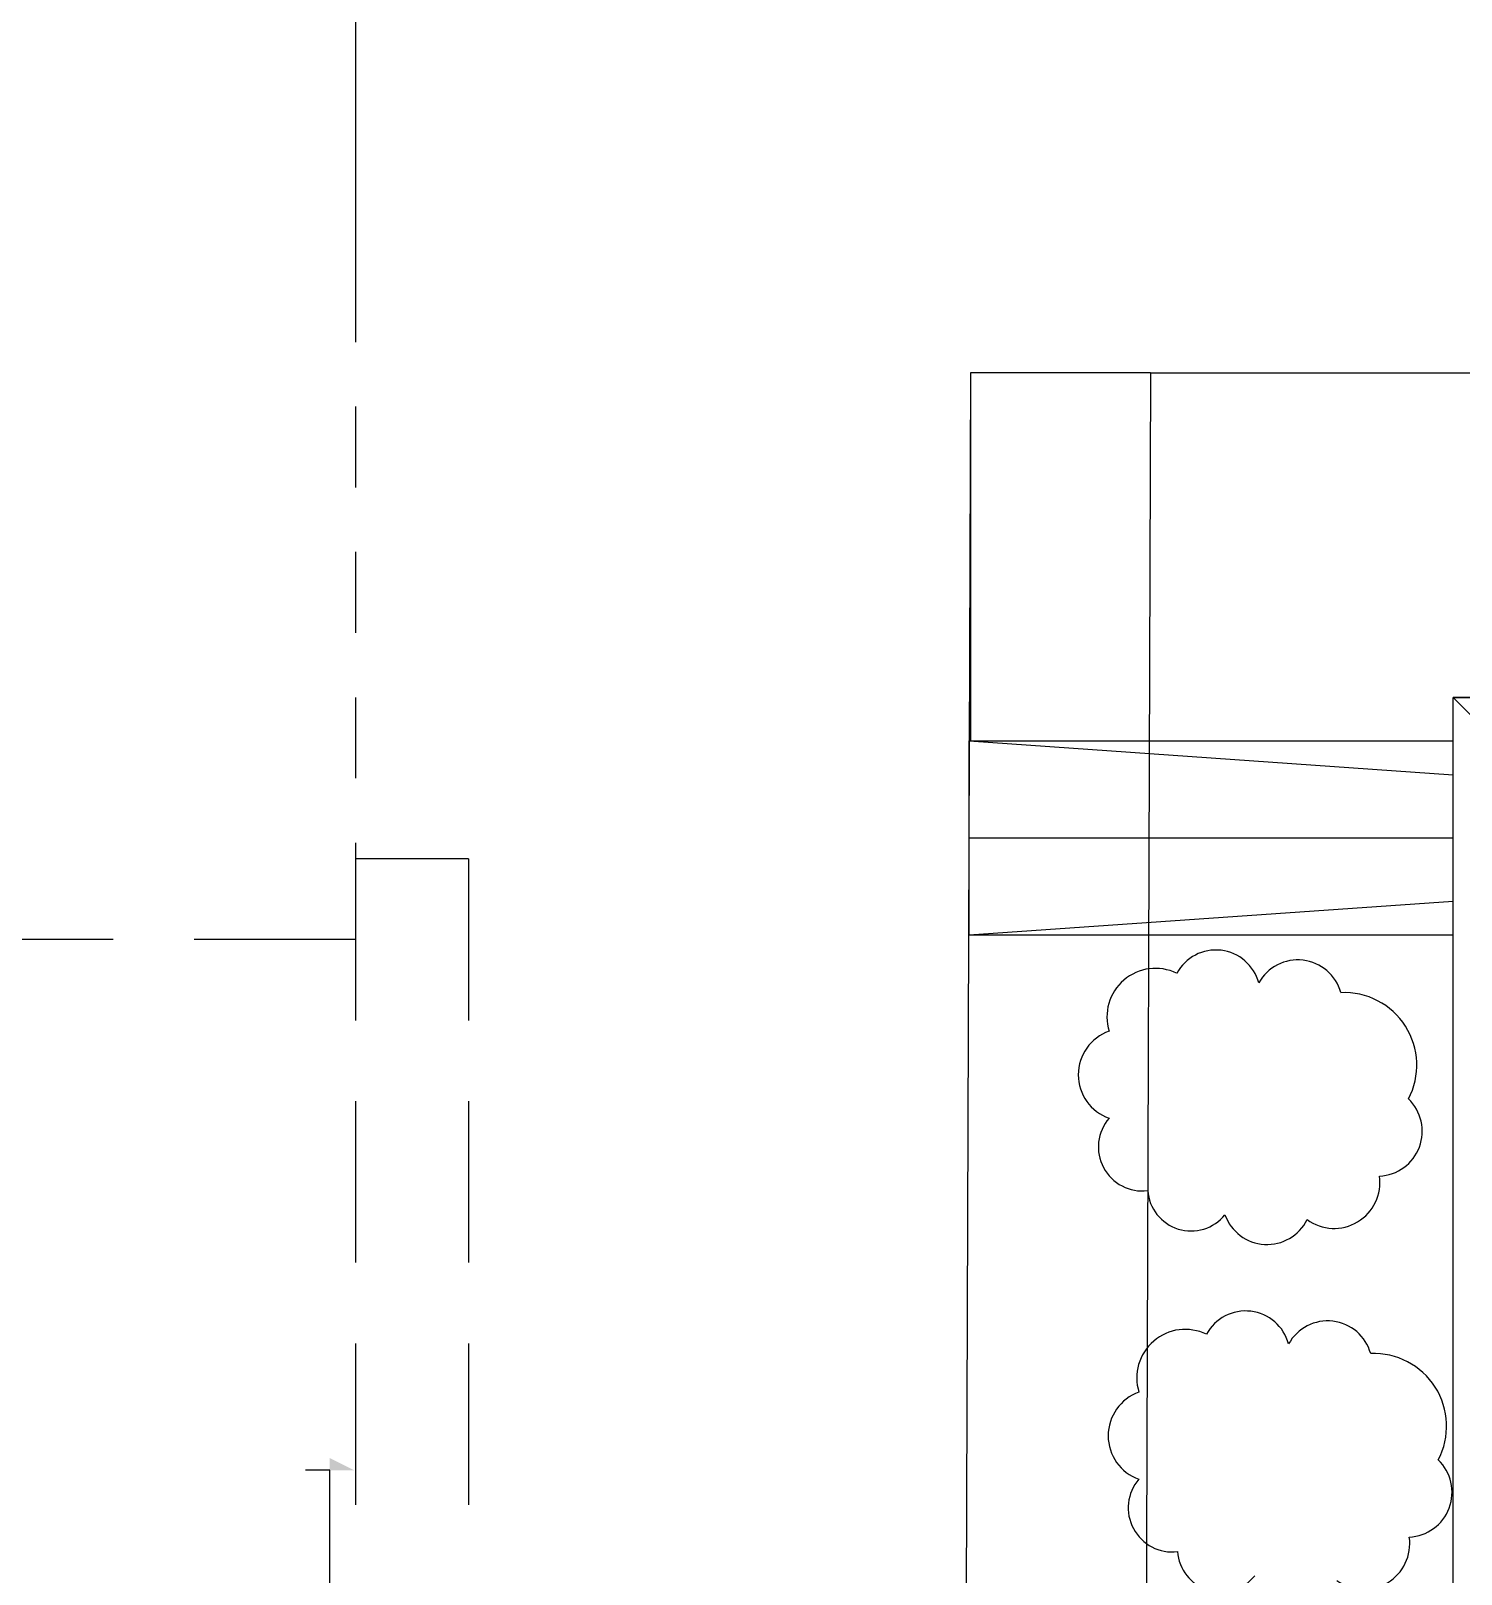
# Model space of a CAD drawing. Header units: metres. Extents: x -220 to 294, y -29 to 18.
# Drawn here: x -186.208 to -183.994, y 8.442 to 10.83 of the extents above; entities that cross this region are included whole.
import ezdxf

# ---------------------------------------------------------------- set-up
doc = ezdxf.new("R2010")
doc.units = ezdxf.units.M
doc.header["$MEASUREMENT"] = 0
doc.linetypes.add('DASHED2', pattern=[0.375, 0.25, -0.125])
doc.linetypes.add('DASHED4', pattern=[0.1875, 0.125, -0.0625])
for name, color, linetype in [('Cizgi', 7, 'Continuous'), ('Merdiven', 7, 'Continuous'), ('Olculendirme', 7, 'Continuous'), ('Revizyon_Bulutu', 7, 'Continuous'), ('Rota', 7, 'Continuous'), ('Standart', 7, 'Continuous')]:
    doc.layers.add(name, color=color, linetype=linetype)

msp = doc.modelspace()

# ---------------------------------------------------------------- hatches: boundary and pattern name
at = {"layer": 'Standart', "linetype": 'Continuous', "lineweight": -3}
msp.add_hatch(color=216, dxfattribs=at).paths.add_polyline_path([(-185.7074, 8.6024), (-185.7449, 8.6212), (-185.7449, 8.6024)])

# ---------------------------------------------------------------- linework, layer by layer
at = {"layer": 'Cizgi', "color": 251, "linetype": 'DASHED4', "lineweight": -3}
msp.add_lwpolyline([(-185.7049, 10.4737), (-185.7049, 9.4237)], dxfattribs=at)
at = {"layer": 'Cizgi', "color": 118, "linetype": 'Continuous', "lineweight": -3}
for points in [[(-184.753, 10.3012), (-184.7671, 6.3737)], [(-184.4745, 10.3012), (-184.753, 10.3012)]]:
    msp.add_lwpolyline(points, dxfattribs=at)
at = {"layer": 'Cizgi', "color": 98, "linetype": 'Continuous', "lineweight": -3}
for points in [[(-184.753, 10.3012), (-184.753, 9.7312)], [(-184.755, 9.7312), (-184.0061, 9.7312)], [(-184.755, 9.4312), (-184.0061, 9.4312)]]:
    msp.add_lwpolyline(points, dxfattribs=at)
at = {"layer": 'Cizgi', "color": 1, "linetype": 'Continuous', "lineweight": -3}
for points in [[(-184.755, 9.7312), (-184.0061, 9.6789)], [(-184.755, 9.4312), (-184.0061, 9.4834)]]:
    msp.add_lwpolyline(points, dxfattribs=at)
at = {"layer": 'Cizgi', "color": 251, "linetype": 'DASHED2', "lineweight": -3}
for points in [[(-185.5299, 9.5487), (-185.7049, 9.5487)], [(-185.7049, 9.5487), (-185.7049, 6.3862)], [(-185.5299, 9.5487), (-185.5299, 6.3862)], [(-185.7049, 9.4237), (-186.6549, 9.4237)]]:
    msp.add_lwpolyline(points, dxfattribs=at)
at = {"layer": 'Merdiven', "color": 59, "linetype": 'Continuous', "lineweight": -3}
for points in [[(-184.755, 9.7124), (-184.755, 9.7312)], [(-184.755, 9.6999), (-184.755, 9.7124)], [(-184.755, 9.6999), (-184.755, 9.7124)], [(-184.755, 9.4312), (-184.755, 9.6999)]]:
    msp.add_lwpolyline(points, dxfattribs=at)
at = {"layer": 'Merdiven', "color": 38, "linetype": 'Continuous', "lineweight": -3}
msp.add_lwpolyline([(-184.755, 9.5812), (-184.0061, 9.5812)], dxfattribs=at)
at = {"layer": 'Olculendirme', "color": 158, "linetype": 'Continuous', "lineweight": -3}
for points in [[(-184.4745, 10.3012), (-184.488, 6.3737)], [(-184.4745, 10.3012), (-178.8329, 10.3012)]]:
    msp.add_lwpolyline(points, dxfattribs=at)
at = {"layer": 'Revizyon_Bulutu', "color": 95, "linetype": 'Continuous', "lineweight": -3}
for centre, radius, start, end in [((-184.3733, 9.3388), 0.0688, 14.9685, 151.6118), ((-184.2464, 9.3232), 0.0691, 15.5314, 151.0489), ((-184.4669, 9.3042), 0.075, 63.9275, 197.2751), ((-184.1746, 9.2294), 0.1123, 332.3048, 92.6376), ((-184.5148, 9.2146), 0.0714, 109.4641, 250.5359), ((-184.1233, 9.1271), 0.0695, 272.7701, 46.1178), ((-184.487, 9.1028), 0.0681, 139.1917, 276.9532), ((-184.1903, 9.0477), 0.071, 233.9268, 8.0008), ((-184.4116, 9.04), 0.0673, 184.0697, 321.2222), ((-184.294, 9.0209), 0.0691, 199.5448, 333.7223), ((-184.3272, 8.7801), 0.0688, 14.9685, 151.6118), ((-184.4207, 8.7454), 0.075, 63.9275, 197.2751), ((-184.2002, 8.7644), 0.0691, 15.5314, 151.0489), ((-184.1284, 8.6707), 0.1123, 332.3048, 92.6376), ((-184.4686, 8.6558), 0.0714, 109.4641, 250.5359), ((-184.0772, 8.5683), 0.0695, 272.7701, 46.1178), ((-184.4408, 8.544), 0.0681, 139.1917, 276.9532), ((-184.1441, 8.489), 0.071, 233.9268, 8.0008), ((-184.3655, 8.4812), 0.0673, 184.0697, 321.2222)]:
    msp.add_arc(centre, radius, start, end, dxfattribs=at)
at = {"layer": 'Rota', "color": 166, "linetype": 'Continuous', "lineweight": -3}
for points in [[(-184.0061, 9.7987), (-179.4689, 9.7987)], [(-184.0061, 7.1237), (-184.0061, 9.7987)], [(-179.4689, 9.7987), (-184.0061, 9.7987)], [(-184.0061, 9.7987), (-182.6686, 8.4612)]]:
    msp.add_lwpolyline(points, dxfattribs=at)
at = {"layer": 'Standart', "color": 251, "linetype": 'Continuous', "lineweight": -3}
for points in [[(-185.7049, 10.9616), (-185.7049, 10.8116)], [(-185.7049, 10.8116), (-185.7049, 10.3737)], [(-185.7449, 8.6024), (-185.7824, 8.6024)], [(-185.7449, 8.3216), (-185.7449, 8.6024)]]:
    msp.add_lwpolyline(points, dxfattribs=at)

doc.saveas('drawing.dxf')
